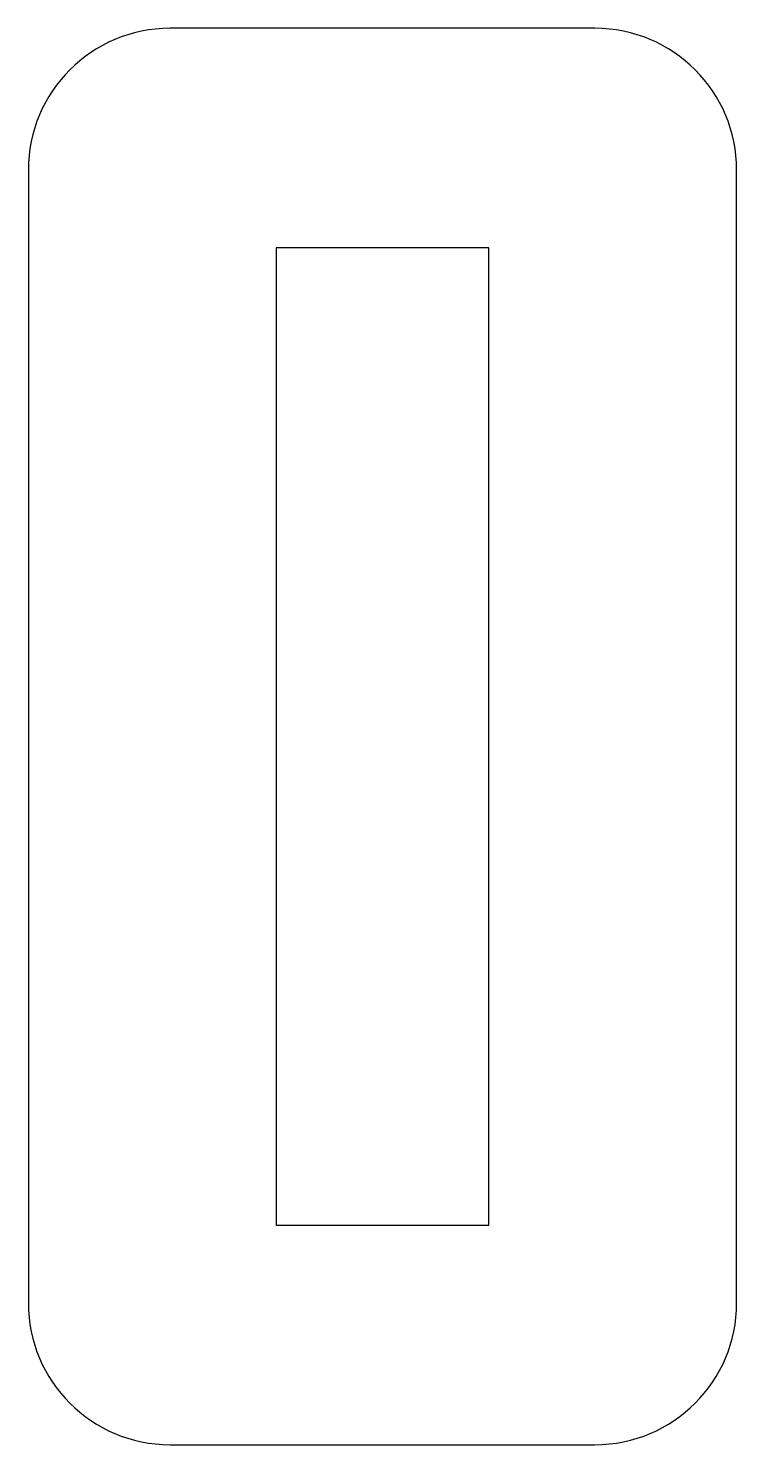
# Model space of a CAD drawing. Header units: millimetres. Extents: x -5 to 5, y -10 to 10.
import ezdxf

# ---------------------------------------------------------------- set-up
doc = ezdxf.new("R2010")
doc.units = ezdxf.units.MM

msp = doc.modelspace()

# ---------------------------------------------------------------- linework, layer by layer
at = {"color": 7, "linetype": 'Continuous'}
for p, q in [((3, 10), (-3, 10)), ((-5, 8), (-5, -8)), ((5, -8), (5, 8)), ((1.5, 6.9), (-1.5, 6.9)), ((-1.5, 6.9), (-1.5, -6.9)), ((1.5, -6.9), (1.5, 6.9)), ((-1.5, -6.9), (1.5, -6.9)), ((-3, -10), (3, -10))]:
    msp.add_line(p, q, dxfattribs=at)
at = {"color": 7, "linetype": 'Continuous', "lineweight": 25}
for p, q in [((3, 10), (-3, 10)), ((-5, 8), (-5, -8)), ((5, -8), (5, 8)), ((-1.5, 6.9), (-1.5, -6.9)), ((1.5, 6.9), (-1.5, 6.9)), ((1.5, -6.9), (1.5, 6.9)), ((-1.5, -6.9), (1.5, -6.9)), ((-3, -10), (3, -10))]:
    msp.add_line(p, q, dxfattribs=at)
for centre, start, end in [((-3, 8), 90, 180), ((3, 8), 0, 90), ((-3, -8), 180, 270), ((3, -8), 270, 0)]:
    msp.add_arc(centre, 2, start, end, dxfattribs=at)
at = {"color": 7, "linetype": 'Continuous'}
for centre, start, end in [((-3, 8), 90, 180), ((3, 8), 0, 90), ((-3, -8), 180, 270), ((3, -8), 270, 0)]:
    msp.add_arc(centre, 2, start, end, dxfattribs=at)

doc.saveas('drawing.dxf')
